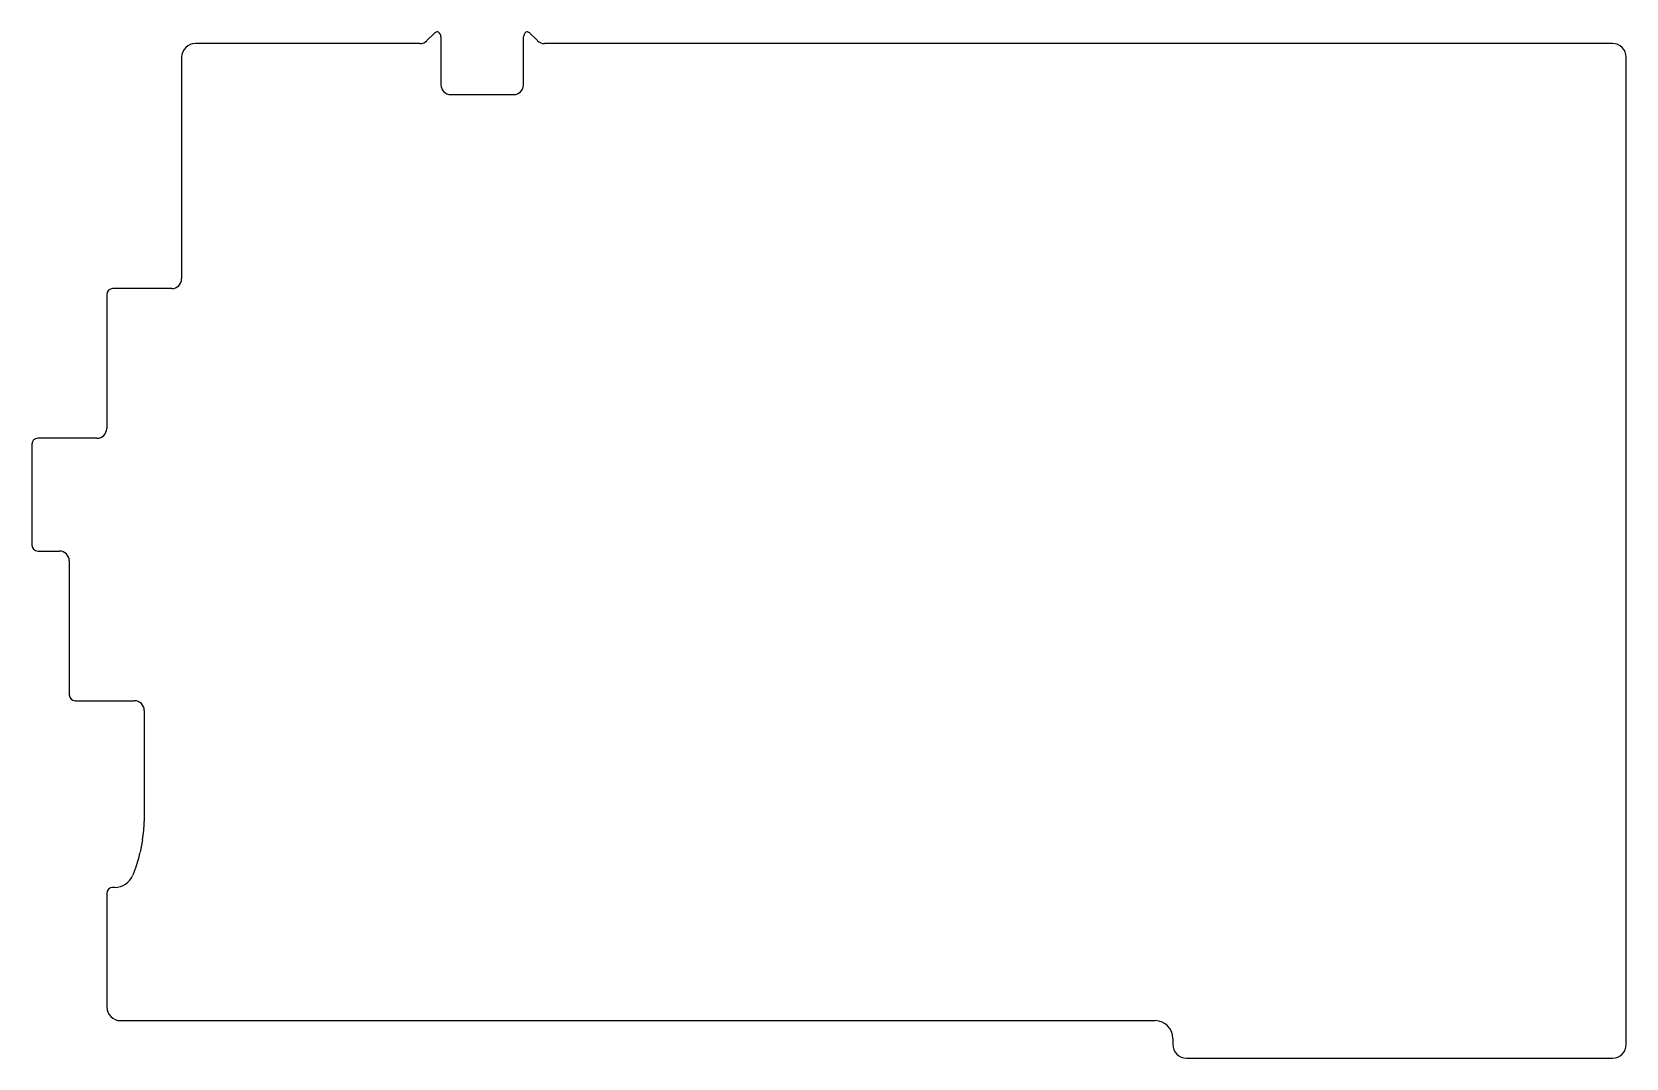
# Model space of a CAD drawing. Header units: millimetres. Extents: x -21 to 182, y -127 to 3.
import ezdxf

# ---------------------------------------------------------------- set-up
doc = ezdxf.new("R2010")
doc.units = ezdxf.units.MM

msp = doc.modelspace()

# ---------------------------------------------------------------- linework, layer by layer
at = {"color": 7, "linetype": 'Continuous', "lineweight": 25}
for p, q in [((30.36, 3.03), (29.44, 2.12)), ((31.23, 2.59), (31.23, -3.5)), ((41.73, -3.5), (41.73, 2.59)), ((43.51, 2.12), (42.59, 3.03)), ((-1.75, 0), (-1.75, -28.17)), ((28.56, 1.75), (0, 1.75)), ((180.21, 1.75), (44.39, 1.75)), ((181.96, -125.59), (181.96, 0)), ((32.48, -4.75), (40.48, -4.75)), ((-11.28, -30.17), (-11.28, -47.22)), ((-3, -29.42), (-10.53, -29.42)), ((-12.53, -48.47), (-20.05, -48.47)), ((-20.8, -49.22), (-20.8, -62.07)), ((-20.05, -62.82), (-17.29, -62.82)), ((-16.04, -64.07), (-16.04, -81.12)), ((-15.29, -81.87), (-7.76, -81.87)), ((-6.51, -83.12), (-6.51, -97.23)), ((-6.73, -99.55), (-7.04, -101.15)), ((-7.7, -103.39), (-7.96, -104.05)), ((-11.28, -106.37), (-11.28, -120.82)), ((-10.29, -105.62), (-10.53, -105.62)), ((-9.53, -122.57), (122.06, -122.57)), ((124.31, -124.82), (124.31, -125.59)), ((126.06, -127.34), (180.21, -127.34))]:
    msp.add_line(p, q, dxfattribs=at)
for centre, radius, start, end in [((28.56, 3), 1.25, 270, 315), ((30.89, 2.5), 0.75, 102.8424, 135), ((30.78, 2.99), 0.25, 52.6878, 102.8424), ((30.48, 2.59), 0.75, 0, 52.6878), ((42.48, 2.59), 0.75, 127.3122, 180), ((42.17, 2.99), 0.25, 77.1576, 127.3122), ((42.06, 2.5), 0.75, 45, 77.1576), ((44.39, 3), 1.25, 225, 270), ((0, 0), 1.75, 90, 180), ((180.21, 0), 1.75, 0, 90), ((32.48, -3.5), 1.25, 180, 270), ((40.48, -3.5), 1.25, 270, 0), ((-3, -28.17), 1.25, 270, 0), ((-10.53, -30.17), 0.75, 90, 180), ((-20.05, -49.22), 0.75, 90, 180), ((-12.53, -47.22), 1.25, 270, 0), ((-20.05, -62.07), 0.75, 180, 270), ((-17.29, -64.07), 1.25, 0, 90), ((-15.29, -81.12), 0.75, 180, 270), ((-7.76, -83.12), 1.25, 0, 90), ((-18.76, -97.23), 12.25, 349.0993, 0), ((-19.07, -98.84), 12.25, 338.1986, 349.0993), ((-10.29, -103.12), 2.5, 270, 338.1986), ((-10.53, -106.37), 0.75, 90, 180), ((-9.53, -120.82), 1.75, 180, 270), ((122.06, -124.82), 2.25, 0, 90), ((126.06, -125.59), 1.75, 180, 270), ((180.21, -125.59), 1.75, 270, 0)]:
    msp.add_arc(centre, radius, start, end, dxfattribs=at)

doc.saveas('drawing.dxf')
